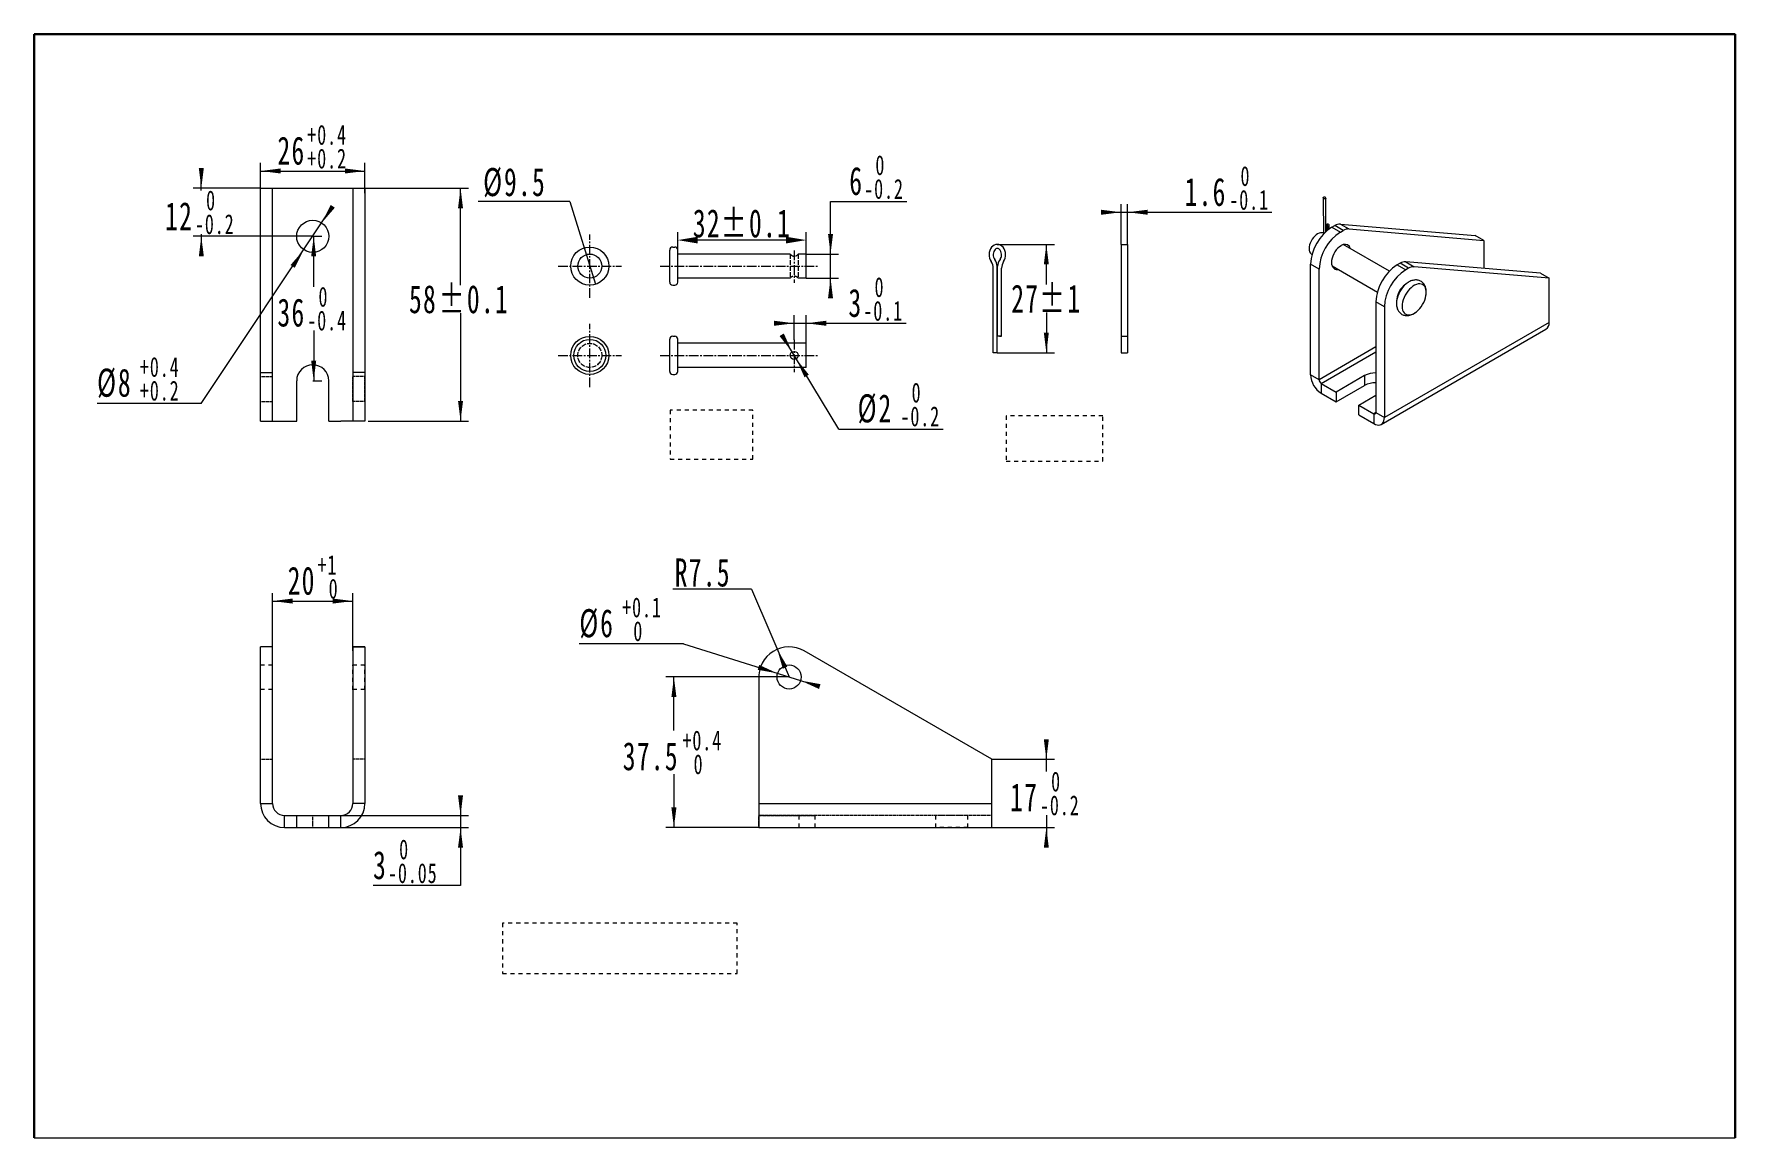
# Model space of a CAD drawing. Header units: millimetres. Extents: x -245 to 181, y 209 to 484.
import ezdxf

# ---------------------------------------------------------------- set-up
doc = ezdxf.new("R2010")
doc.units = ezdxf.units.MM
for name, pattern in [('ACAD_ISO02W100', [15, 12, -3]), ('HIDDEN', [0.2, 0.1, -0.1]), ('点画线', [18, 12, -2, 2, -2]), ('虚线', [2, 1, -1])]:
    doc.linetypes.add(name, pattern=pattern)
doc.layers.get('0').update_dxf_attribs({"lineweight": 18})
for name, color, linetype, lineweight in [('02___PRT_ALL_AXES', 7, 'Continuous', 18), ('EB0', 7, 'Continuous', 18), ('细实线层', 7, 'Continuous', 18)]:
    doc.layers.add(name, color=color, linetype=linetype, lineweight=lineweight)
doc.layers.add('DEFAULT_2', color=9, linetype='HIDDEN', lineweight=18, true_color=0x808080)
doc.layers.add('尺寸线层', color=3, linetype='Continuous', lineweight=18, true_color=0x00ff00)
doc.styles.add('标准', font='', dxfattribs={"width": 0.667})
doc.styles.get('标准').set_extended_font_data('仿宋_gb2312')
doc.dimstyles.new('标准', dxfattribs={"dimtxt": 7, "dimasz": 5, "dimexe": 2, "dimexo": 0, "dimtad": 1, "dimtih": 1, "dimtoh": 1, "dimdec": 1, "dimdsep": 46, "dimtxsty": '标准', "dimcen": 0, "dimdle": 3, "dimazin": 2, "dimtfac": 0.707107, "dimtdec": 3, "dimtmove": 0, "dimatfit": 3, "dimfxl": 1, "dimtolj": 1, "dimlwd": -1, "dimlwe": -1, "dimarcsym": 1})

# ---------------------------------------------------------------- blocks, each defined once
blk = doc.blocks.new('*X2')
at = {"color": 0, "attachment_point": 1, "line_spacing_factor": 1.15057, "style": '标准'}
for s, insert, char_height, width in [('\\T1.1;26', (-184.72, 419.19), 7, 140), ('\\T1.1;+0.4', (-177.29, 422.1), 4.95, 98.995), ('\\T1.1;+0.2', (-177.29, 416.18), 4.95, 98.995)]:
    blk.add_mtext(s, dxfattribs=dict(at, insert=insert, char_height=char_height, width=width))
blk = doc.blocks.new('*X1')
at = {"layer": '尺寸线层', "linetype": 'Continuous'}
for points in [[(-188.93, 450.25), (-183.93, 450.88), (-183.93, 449.63)], [(-162.93, 450.25), (-167.93, 450.88), (-167.93, 449.63)]]:
    blk.add_hatch(color=0, dxfattribs=at).paths.add_polyline_path(points, flags=0)
at = {"layer": '尺寸线层', "color": 0, "linetype": 'Continuous'}
for p, q in [((-188.93, 444.76), (-188.93, 452.25)), ((-162.93, 444.76), (-162.93, 452.25)), ((-188.93, 450.25), (-162.93, 450.25))]:
    blk.add_line(p, q, dxfattribs=at)
blk.add_blockref('*X2', (0, 39.65), dxfattribs=at)
blk = doc.blocks.new('*X4')
at = {"color": 0, "char_height": 7, "width": 140, "attachment_point": 1, "line_spacing_factor": 1.15057, "style": '标准'}
for s, insert in [('\\T1.1;58', (-151.96, 382.19)), ('\\T1.1;%%P0.1', (-144.53, 382.19))]:
    blk.add_mtext(s, dxfattribs=dict(at, insert=insert))
blk = doc.blocks.new('*X3')
at = {"layer": '尺寸线层', "linetype": 'Continuous'}
for points in [[(-139.12, 445.98), (-138.5, 440.98), (-139.75, 440.98)], [(-139.12, 387.98), (-138.5, 392.98), (-139.75, 392.98)]]:
    blk.add_hatch(color=0, dxfattribs=at).paths.add_polyline_path(points, flags=0)
at = {"layer": '尺寸线层', "color": 0, "linetype": 'Continuous'}
for p, q in [((-162.93, 445.98), (-137.12, 445.98)), ((-139.12, 421.84), (-139.12, 445.98)), ((-139.12, 414.84), (-139.12, 387.98)), ((-162.15, 387.98), (-137.12, 387.98))]:
    blk.add_line(p, q, dxfattribs=at)
blk.add_blockref('*X4', (0, 39.65), dxfattribs=at)
blk = doc.blocks.new('*X6')
at = {"color": 0, "attachment_point": 1, "line_spacing_factor": 1.15057, "style": '标准'}
for s, insert, char_height, width in [('\\T1.1;+1', (-174.75, 338.05), 4.95, 98.995), ('\\T1.1;20', (-182.18, 335.14), 7, 140), ('\\T1.1;0', (-171.97, 332.13), 4.95, 98.995)]:
    blk.add_mtext(s, dxfattribs=dict(at, insert=insert, char_height=char_height, width=width))
blk = doc.blocks.new('*X5')
at = {"layer": '尺寸线层', "linetype": 'Continuous'}
for points in [[(-185.93, 343.13), (-180.93, 343.76), (-180.93, 342.51)], [(-165.93, 343.13), (-170.93, 343.76), (-170.93, 342.51)]]:
    blk.add_hatch(color=0, dxfattribs=at).paths.add_polyline_path(points, flags=0)
at = {"layer": '尺寸线层', "color": 0, "linetype": 'Continuous'}
for p, q in [((-185.93, 330.72), (-185.93, 345.13)), ((-185.93, 343.13), (-165.93, 343.13)), ((-165.93, 330.72), (-165.93, 345.13))]:
    blk.add_line(p, q, dxfattribs=at)
blk.add_blockref('*X6', (0, 16.57), dxfattribs=at)
blk = doc.blocks.new('*X8')
at = {"color": 0, "attachment_point": 1, "line_spacing_factor": 1.15057, "style": '标准'}
for s, insert, char_height, width in [('\\T1.1;36', (-184.72, 418.51), 7, 140), ('\\T1.1;0', (-174.51, 421.41), 4.95, 98.995), ('\\T1.1;-0.4', (-177.29, 415.49), 4.95, 98.995)]:
    blk.add_mtext(s, dxfattribs=dict(at, insert=insert, char_height=char_height, width=width))
blk = doc.blocks.new('*X7')
at = {"layer": '尺寸线层', "linetype": 'Continuous'}
for points in [[(-175.69, 433.98), (-175.07, 428.98), (-176.32, 428.98)], [(-175.69, 397.98), (-175.07, 402.98), (-176.32, 402.98)]]:
    blk.add_hatch(color=0, dxfattribs=at).paths.add_polyline_path(points, flags=0)
at = {"layer": '尺寸线层', "color": 0, "linetype": 'Continuous'}
for p, q in [((-175.93, 433.98), (-173.69, 433.98)), ((-175.69, 421.41), (-175.69, 433.98)), ((-175.69, 410.54), (-175.69, 397.98)), ((-175.93, 397.98), (-173.69, 397.98))]:
    blk.add_line(p, q, dxfattribs=at)
blk.add_blockref('*X8', (0, 0), dxfattribs=at)
blk = doc.blocks.new('*X10')
at = {"color": 0, "attachment_point": 1, "line_spacing_factor": 1.15057, "style": '标准'}
for s, insert, char_height, width in [('\\T1.1;+0.4', (-218.97, 364.28), 4.95, 98.995), ('\\T1.1;%%C8', (-229.63, 361.38), 7, 140), ('\\T1.1;+0.2', (-218.97, 358.37), 4.95, 98.995)]:
    blk.add_mtext(s, dxfattribs=dict(at, insert=insert, char_height=char_height, width=width))
blk = doc.blocks.new('*X9')
at = {"layer": '尺寸线层'}
for points in [[(-173.72, 437.3), (-171.46, 441.81), (-170.42, 441.12)], [(-178.15, 430.65), (-181.45, 426.83), (-180.41, 426.14)]]:
    blk.add_hatch(color=0, dxfattribs=at).paths.add_polyline_path(points, flags=0)
at = {"layer": '尺寸线层', "color": 0}
for q in [(-172.05, 439.8), (-229.63, 392.34)]:
    blk.add_line((-203.68, 392.34), q, dxfattribs=at)
blk.add_blockref('*X10', (0, 39.65), dxfattribs=at)
blk = doc.blocks.new('*X12')
at = {"color": 0, "attachment_point": 1, "line_spacing_factor": 1.15057, "style": '标准'}
for s, insert, char_height, width in [('\\T1.1;%%C6', (-121.61, 324.56), 7, 140), ('\\T1.1;+0.1', (-110.95, 327.47), 4.95, 98.995), ('\\T1.1;0', (-108.17, 321.55), 4.95, 98.995)]:
    blk.add_mtext(s, dxfattribs=dict(at, insert=insert, char_height=char_height, width=width))
blk = doc.blocks.new('*X11')
at = {"layer": '尺寸线层'}
for points in [[(-60.16, 325.12), (-64.75, 327.21), (-65.12, 326.02)], [(-54.44, 323.33), (-49.48, 322.43), (-49.85, 321.24)]]:
    blk.add_hatch(color=0, dxfattribs=at).paths.add_polyline_path(points, flags=0)
at = {"layer": '尺寸线层', "color": 0}
for q in [(-109.54, 332.45), (-51.58, 322.43)]:
    blk.add_line((-83.59, 332.45), q, dxfattribs=at)
blk.add_blockref('*X12', (12.07, 16.57), dxfattribs=at)
blk = doc.blocks.new('*X14')
at = {"color": 0, "attachment_point": 1, "line_spacing_factor": 1.15057, "style": '标准'}
for s, insert, char_height, width in [('\\T1.1;0', (-202.49, 405.76), 4.95, 98.995), ('\\T1.1;12', (-212.7, 402.85), 7, 140), ('\\T1.1;-0.2', (-205.27, 399.84), 4.95, 98.995)]:
    blk.add_mtext(s, dxfattribs=dict(at, insert=insert, char_height=char_height, width=width))
blk = doc.blocks.new('*X13')
at = {"layer": '尺寸线层', "linetype": 'Continuous'}
for points in [[(-203.68, 445.98), (-203.05, 450.98), (-204.3, 450.98)], [(-203.68, 433.98), (-203.05, 428.98), (-204.3, 428.98)]]:
    blk.add_hatch(color=0, dxfattribs=at).paths.add_polyline_path(points, flags=0)
at = {"layer": '尺寸线层', "color": 0, "linetype": 'Continuous'}
for p, q in [((-203.68, 445.41), (-203.68, 448.98)), ((-188.93, 445.98), (-205.68, 445.98)), ((-175.93, 433.98), (-205.68, 433.98)), ((-203.68, 434.54), (-203.68, 430.98))]:
    blk.add_line(p, q, dxfattribs=at)
blk.add_blockref('*X14', (0, 39.65), dxfattribs=at)
blk = doc.blocks.new('*X16')
at = {"color": 0, "attachment_point": 1, "line_spacing_factor": 1.15057, "style": '标准'}
for s, insert, char_height, width in [('\\T1.1;0', (7.94, 300.66), 4.95, 98.995), ('\\T1.1;17', (-2.27, 297.75), 7, 140), ('\\T1.1;-0.2', (5.16, 294.74), 4.95, 98.995)]:
    blk.add_mtext(s, dxfattribs=dict(at, insert=insert, char_height=char_height, width=width))
blk = doc.blocks.new('*X15')
at = {"layer": '尺寸线层', "linetype": 'Continuous'}
for points in [[(6.76, 303.72), (7.38, 308.72), (6.13, 308.72)], [(6.76, 286.72), (7.38, 281.72), (6.13, 281.72)]]:
    blk.add_hatch(color=0, dxfattribs=at).paths.add_polyline_path(points, flags=0)
at = {"layer": '尺寸线层', "color": 0, "linetype": 'Continuous'}
for p, q in [((-6.8, 303.72), (8.76, 303.72)), ((6.76, 300.66), (6.76, 306.72)), ((-6.8, 286.72), (8.76, 286.72)), ((6.76, 289.79), (6.76, 283.72))]:
    blk.add_line(p, q, dxfattribs=at)
blk.add_blockref('*X16', (0, 0), dxfattribs=at)
blk = doc.blocks.new('*X17')
at = {"layer": '尺寸线层'}
blk.add_hatch(color=0, dxfattribs=at).paths.add_polyline_path([(-60.27, 331.13), (-57.72, 326.78), (-58.87, 326.29)], flags=0)
at = {"layer": '尺寸线层', "color": 0}
for q in [(-86.23, 346.07), (-57.3, 324.22)]:
    blk.add_line((-66.7, 346.07), q, dxfattribs=at)
at = {"layer": '尺寸线层', "color": 0, "insert": (-78.8, 350.2), "char_height": 7, "width": 22.2886, "attachment_point": 5, "line_spacing_factor": 1.15057, "style": '标准'}
blk.add_mtext('\\T1.1;R7.5', dxfattribs=at)
blk = doc.blocks.new('*X19')
at = {"color": 0, "attachment_point": 1, "line_spacing_factor": 1.15057, "style": '标准'}
for s, insert, char_height, width in [('\\T1.1;+0.4', (-95.94, 294.33), 4.95, 98.995), ('\\T1.1;37.5', (-110.8, 291.43), 7, 140), ('\\T1.1;0', (-93.16, 288.41), 4.95, 98.995)]:
    blk.add_mtext(s, dxfattribs=dict(at, insert=insert, char_height=char_height, width=width))
blk = doc.blocks.new('*X18')
at = {"layer": '尺寸线层', "linetype": 'Continuous'}
for points in [[(-85.99, 324.22), (-85.36, 319.22), (-86.61, 319.22)], [(-85.99, 286.72), (-85.36, 291.72), (-86.61, 291.72)]]:
    blk.add_hatch(color=0, dxfattribs=at).paths.add_polyline_path(points, flags=0)
at = {"layer": '尺寸线层', "color": 0, "linetype": 'Continuous'}
for p, q in [((-57.3, 324.22), (-87.99, 324.22)), ((-85.99, 310.91), (-85.99, 324.22)), ((-85.99, 300.04), (-85.99, 286.72)), ((-64.8, 286.72), (-87.99, 286.72))]:
    blk.add_line(p, q, dxfattribs=at)
blk.add_blockref('*X19', (12.07, 16.57), dxfattribs=at)
blk = doc.blocks.new('*X21')
at = {"color": 0, "attachment_point": 1, "line_spacing_factor": 1.15057, "style": '标准'}
for s, insert, char_height, width in [('\\T1.1;0', (-154.41, 267.2), 4.95, 98.995), ('\\T1.1;3', (-160.91, 264.3), 7, 140), ('\\T1.1;-0.05', (-157.19, 261.28), 4.9497, 98.995)]:
    blk.add_mtext(s, dxfattribs=dict(at, insert=insert, char_height=char_height, width=width))
blk = doc.blocks.new('*X20')
at = {"layer": '尺寸线层', "linetype": 'Continuous'}
for points in [[(-139.12, 289.72), (-138.5, 294.72), (-139.75, 294.72)], [(-139.12, 286.72), (-138.5, 281.72), (-139.75, 281.72)]]:
    blk.add_hatch(color=0, dxfattribs=at).paths.add_polyline_path(points, flags=0)
at = {"layer": '尺寸线层', "color": 0, "linetype": 'Continuous'}
for p, q in [((-139.12, 292.72), (-139.12, 272.28)), ((-168.93, 289.72), (-137.12, 289.72)), ((-168.93, 286.72), (-137.12, 286.72)), ((-139.12, 272.28), (-160.91, 272.28))]:
    blk.add_line(p, q, dxfattribs=at)
blk.add_blockref('*X21', (0, 16.57), dxfattribs=at)
blk = doc.blocks.new('*X23')
for points in [[(-80.04, 433.88), (-80.04, 432.21), (-85.04, 433.04)], [(-58.04, 433.88), (-58.04, 432.21), (-53.04, 433.04)]]:
    blk.add_hatch(color=0).paths.add_polyline_path(points, flags=0)
at = {"color": 0}
for p, q in [((-85.04, 430.56), (-85.04, 435.04)), ((-53.04, 429.56), (-53.04, 435.04)), ((-58.04, 433.04), (-80.04, 433.04))]:
    blk.add_line(p, q, dxfattribs=at)
at = {"color": 0, "insert": (-69.04, 437.17), "char_height": 7, "width": 38.2784, "attachment_point": 5, "line_spacing_factor": 1.15057, "style": '标准'}
blk.add_mtext('\\T1.1;32%%P0.1', dxfattribs=at)
blk = doc.blocks.new('*X25')
at = {"color": 0, "attachment_point": 1, "line_spacing_factor": 1.15057, "style": '标准'}
for s, insert, char_height, width in [('\\T1.1;0', (-36.03, 423.81), 4.95, 98.995), ('\\T1.1;3', (-42.53, 420.91), 7, 140), ('\\T1.1;-0.1', (-38.81, 417.9), 4.95, 98.995)]:
    blk.add_mtext(s, dxfattribs=dict(at, insert=insert, char_height=char_height, width=width))
blk = doc.blocks.new('*X24')
at = {"linetype": 'Continuous'}
for points in [[(-56.04, 412.32), (-61.04, 412.95), (-61.04, 411.7)], [(-53.04, 412.32), (-48.04, 412.95), (-48.04, 411.7)]]:
    blk.add_hatch(color=0, dxfattribs=at).paths.add_polyline_path(points, flags=0)
at = {"color": 0, "linetype": 'Continuous'}
for p, q in [((-56.04, 408.18), (-56.04, 414.32)), ((-53.04, 407.33), (-53.04, 414.32)), ((-59.04, 412.32), (-53.04, 412.32)), ((-53.04, 412.32), (-28.19, 412.32))]:
    blk.add_line(p, q, dxfattribs=at)
blk.add_blockref('*X25', (0, 0), dxfattribs=at)
blk = doc.blocks.new('*X27')
at = {"color": 0, "attachment_point": 1, "line_spacing_factor": 1.15057, "style": '标准'}
for s, insert, char_height, width in [('\\T1.1;0', (-26.8, 397.54), 4.95, 98.995), ('\\T1.1;%%C2', (-40.24, 394.64), 7, 140), ('\\T1.1;-0.2', (-29.58, 391.62), 4.95, 98.995)]:
    blk.add_mtext(s, dxfattribs=dict(at, insert=insert, char_height=char_height, width=width))
blk = doc.blocks.new('*X26')
for points in [[(-56.56, 405.19), (-59.69, 409.14), (-58.62, 409.79)], [(-55.53, 403.47), (-53.47, 398.87), (-52.4, 399.52)]]:
    blk.add_hatch(color=0).paths.add_polyline_path(points, flags=0)
at = {"color": 0}
for q in [(-58.12, 407.75), (-18.96, 385.95)]:
    blk.add_line((-44.91, 385.95), q, dxfattribs=at)
blk.add_blockref('*X27', (0, 0), dxfattribs=at)
blk = doc.blocks.new('*X29')
at = {"color": 0, "attachment_point": 1, "line_spacing_factor": 1.15057, "style": '标准'}
for s, insert, char_height, width in [('\\T1.1;0', (-35.82, 454.19), 4.95, 98.995), ('\\T1.1;6', (-42.31, 451.28), 7, 140), ('\\T1.1;-0.2', (-38.6, 448.27), 4.95, 98.995)]:
    blk.add_mtext(s, dxfattribs=dict(at, insert=insert, char_height=char_height, width=width))
blk = doc.blocks.new('*X28')
at = {"linetype": 'Continuous'}
for points in [[(-46.98, 429.56), (-47.61, 434.56), (-46.36, 434.56)], [(-46.98, 423.56), (-47.61, 418.56), (-46.36, 418.56)]]:
    blk.add_hatch(color=0, dxfattribs=at).paths.add_polyline_path(points, flags=0)
at = {"color": 0, "linetype": 'Continuous'}
for p, q in [((-46.98, 420.56), (-46.98, 442.69)), ((-46.98, 442.69), (-27.98, 442.69)), ((-53.04, 429.56), (-44.98, 429.56)), ((-53.04, 423.56), (-44.98, 423.56))]:
    blk.add_line(p, q, dxfattribs=at)
blk.add_blockref('*X29', (0, 0), dxfattribs=at)
blk = doc.blocks.new('*X30')
at = {"color": 0}
for q in [(-134.7, 442.69), (-105.52, 422.03)]:
    blk.add_line((-111.94, 442.69), q, dxfattribs=at)
at = {"color": 0, "insert": (-125.66, 447.35), "char_height": 7, "width": 27.1342, "attachment_point": 5, "line_spacing_factor": 1.15057, "style": '标准'}
blk.add_mtext('\\T1.1;%%C9.5', dxfattribs=at)
blk = doc.blocks.new('*X31')
at = {"linetype": 'Continuous'}
for points in [[(6.76, 431.97), (6.13, 426.97), (7.38, 426.97)], [(6.76, 404.97), (6.13, 409.97), (7.38, 409.97)]]:
    blk.add_hatch(color=0, dxfattribs=at).paths.add_polyline_path(points, flags=0)
at = {"color": 0, "linetype": 'Continuous'}
for p, q in [((-5.51, 431.97), (8.76, 431.97)), ((6.76, 421.97), (6.76, 431.97)), ((6.76, 414.97), (6.76, 404.97)), ((-5.51, 404.97), (8.76, 404.97))]:
    blk.add_line(p, q, dxfattribs=at)
at = {"color": 0, "linetype": 'Continuous', "insert": (6.76, 418.47), "char_height": 7, "width": 27.1342, "attachment_point": 5, "line_spacing_factor": 1.15057, "style": '标准'}
blk.add_mtext('\\T1.1;27%%P1', dxfattribs=at)
blk = doc.blocks.new('*X33')
at = {"color": 0, "attachment_point": 1, "line_spacing_factor": 1.15057, "style": '标准'}
for s, insert, char_height, width in [('\\T1.1;1.6', (41.18, 448.56), 7, 140), ('\\T1.1;0', (55.1, 451.47), 4.95, 98.995), ('\\T1.1;-0.1', (52.32, 445.55), 4.95, 98.995)]:
    blk.add_mtext(s, dxfattribs=dict(at, insert=insert, char_height=char_height, width=width))
blk = doc.blocks.new('*X32')
at = {"layer": '尺寸线层', "linetype": 'Continuous'}
for points in [[(25.39, 439.98), (20.39, 440.6), (20.39, 439.35)], [(26.99, 439.98), (31.99, 440.6), (31.99, 439.35)]]:
    blk.add_hatch(color=0, dxfattribs=at).paths.add_polyline_path(points, flags=0)
at = {"layer": '尺寸线层', "color": 0, "linetype": 'Continuous'}
for p, q in [((22.39, 439.98), (26.99, 439.98)), ((25.39, 431.97), (25.39, 441.98)), ((26.99, 431.97), (26.99, 441.98)), ((26.99, 439.98), (62.94, 439.98))]:
    blk.add_line(p, q, dxfattribs=at)
blk.add_blockref('*X33', (0, 0), dxfattribs=at)
blk = doc.blocks.new('1')
at = {"color": 7, "linetype": 'Continuous', "lineweight": 15}
for p, q in [((2.88, 10.6), (2.93, 1.5)), ((3.25, 10.88), (3.51, 10.32)), ((3.55, 2.12), (3.51, 10.32)), ((3.77, 4.03), (4.03, 3.47)), ((3.78, 2.33), (3.77, 4.03)), ((4.03, 2.54), (4.03, 3.47)), ((4.4, 2.82), (4.4, 3.75)), ((5.03, 3.22), (5.76, 3.64)), ((5.03, 3.22), (7.15, 2)), ((7.88, 2.42), (5.76, 3.64)), ((7.15, 2), (7.88, 2.42)), ((7.17, 4.02), (9.29, 2.8)), ((7.17, 4.02), (40.74, 1.17)), ((9.29, 2.8), (42.86, -0.06)), ((42.86, -0.06), (40.74, 1.17)), ((-0.01, -3.46), (0.09, -3.52)), ((19.36, -7.71), (7.88, -1.08)), ((42.86, -0.06), (42.86, -7.02)), ((1.85, -7.19), (-0.27, -5.96)), ((-0.27, -33.53), (-0.27, -5.96)), ((1.85, -34.76), (1.85, -7.19)), ((5.07, -6.39), (16.36, -12.91)), ((22.03, -5.74), (21.29, -6.17)), ((21.29, -6.17), (23.42, -7.39)), ((24.15, -6.97), (22.03, -5.74)), ((24.15, -6.97), (23.42, -7.39)), ((23.43, -5.37), (25.56, -6.59)), ((57, -8.22), (23.43, -5.37)), ((59.12, -9.45), (25.56, -6.59)), ((57, -8.22), (59.12, -9.45)), ((59.12, -20.47), (59.12, -9.45)), ((18.11, -16.58), (15.99, -15.35)), ((15.99, -15.35), (15.99, -42.92)), ((18.11, -16.58), (18.11, -44.15)), ((59.12, -20.47), (18.11, -44.15)), ((17.34, -45.86), (58.35, -22.18)), ((1.85, -34.76), (-0.27, -33.53)), ((13.16, -33.73), (6.09, -37.81)), ((13.16, -33.73), (13.16, -36.18)), ((2.37, -35.66), (6.09, -37.81)), ((2.37, -35.66), (2.37, -38.11)), ((2.37, -38.11), (6.09, -40.26)), ((6.09, -40.26), (13.16, -36.18)), ((6.09, -37.81), (6.09, -40.26)), ((11.75, -41.07), (15.99, -38.63)), ((11.75, -41.07), (15.47, -43.22)), ((11.75, -43.52), (11.75, -41.07)), ((11.75, -43.52), (15.47, -45.67)), ((15.47, -43.22), (15.47, -45.67)), ((15.99, -42.92), (18.11, -44.15))]:
    blk.add_line(p, q, dxfattribs=at)
at = {"linetype": 'Continuous', "lineweight": 15}
for p, q in [((15.99, -26.59), (1.85, -34.76)), ((2.37, -35.66), (15.99, -27.8))]:
    blk.add_line(p, q, dxfattribs=at)
at = {"color": 8, "linetype": 'Continuous', "lineweight": 15}
blk.add_line((15.99, -42.92), (15.47, -43.22), dxfattribs=at)
at = {"color": 7, "linetype": 'Continuous', "lineweight": 15}
for points in [[(3.51, 10.32), (3.32, 10.31), (3.13, 10.35), (2.99, 10.42), (2.9, 10.52), (2.89, 10.64), (2.95, 10.74), (3.08, 10.83), (3.25, 10.88)], [(2.93, 1.77), (2.86, 1.8), (2.55, 1.87), (2.22, 1.86), (1.86, 1.76), (1.49, 1.59), (1.13, 1.34), (0.77, 1.02), (0.43, 0.65), (0.13, 0.23), (-0.13, -0.23), (-0.34, -0.7), (-0.5, -1.18), (-0.59, -1.64), (-0.63, -2.09)], [(4.03, 3.47), (4.2, 3.52), (4.33, 3.61), (4.4, 3.71), (4.38, 3.83), (4.3, 3.93), (4.15, 4), (3.97, 4.04), (3.77, 4.03)], [(7.34, -1.36), (6.92, -1.64), (6.52, -2), (6.14, -2.43), (5.79, -2.91), (5.49, -3.42), (5.25, -3.96), (5.08, -4.5), (4.97, -5.03), (4.93, -5.54), (4.97, -6), (5.08, -6.4), (5.25, -6.74), (5.49, -7), (5.79, -7.17), (6.12, -7.25)], [(22.53, -16.48), (22.56, -16.96), (22.66, -17.4), (22.82, -17.79), (23.03, -18.1), (23.3, -18.35), (23.61, -18.52), (23.97, -18.61), (24.36, -18.61), (24.78, -18.54), (25.21, -18.38), (25.65, -18.14), (26.08, -17.84), (26.51, -17.46), (26.91, -17.03), (27.29, -16.55), (27.62, -16.03), (27.92, -15.49), (28.16, -14.93), (28.34, -14.36), (28.47, -13.8), (28.53, -13.26), (28.53, -12.76), (28.47, -12.29), (28.34, -11.88), (28.16, -11.53), (27.91, -11.25), (27.62, -11.04), (27.28, -10.91), (26.91, -10.86), (26.51, -10.9), (26.08, -11.01), (25.65, -11.21), (25.21, -11.48), (24.78, -11.82), (24.36, -12.23), (23.97, -12.68), (23.61, -13.18), (23.3, -13.72), (23.03, -14.27), (22.81, -14.84), (22.66, -15.4), (22.56, -15.95), (22.53, -16.48)], [(15.47, -45.67), (15.88, -45.87), (16.29, -45.99), (16.67, -46.03), (17.02, -45.99), (17.34, -45.86), (17.61, -45.65), (17.82, -45.37), (17.98, -45.02), (18.08, -44.61), (18.11, -44.15)]]:
    blk.add_lwpolyline(points, dxfattribs=at)
for centre, radius, start, end in [((11.18, -6.46), 11.47, 122.4534, 177.5466), ((13.31, -7.68), 11.47, 122.4534, 177.5466), ((7.08, 1.57), 2.46, 87.8536, 122.3217), ((9.2, 0.34), 2.46, 87.8536, 122.3217), ((0.83, -2.25), 1.47, 173.4861, 235.2284), ((8.29, -2.54), 1.52, 41.6799, 128.7295), ((27.45, -15.84), 11.47, 122.4534, 177.5466), ((29.57, -17.07), 11.47, 122.4534, 177.5466), ((23.34, -7.82), 2.46, 87.8536, 122.3217), ((25.46, -9.05), 2.46, 87.8536, 122.3217), ((27.9, -16.1), 6.82, 130.1699, 171.582), ((26.01, -15.01), 4.79, 124.0403, 175.965), ((57.3, -20.68), 1.83, 304.8612, 6.4509), ((5.42, -33.3), 5.7, 182.3869, 237.6131), ((15.86, -38.77), 5.72, 88.7276, 118.1686), ((2.98, -34.71), 1.13, 182.6055, 237.3945), ((15.88, -41.3), 5.8, 88.9312, 117.9649), ((15.67, -42.97), 0.322, 230.7967, 9.214)]:
    blk.add_arc(centre, radius, start, end, dxfattribs=at)
for points, knots in [([(28.49, -13.67), (28.52, -13.48), (28.56, -13.1), (28.55, -12.54), (28.47, -12.01), (28.32, -11.53), (28.12, -11.12), (27.86, -10.75), (27.54, -10.43), (27.15, -10.17), (26.74, -10), (26.31, -9.9), (25.86, -9.88), (25.4, -9.93), (24.94, -10.05), (24.46, -10.24), (23.99, -10.52), (23.68, -10.73), (23.53, -10.86), (23.53, -10.86)], [0, 0, 0, 0, 90.85312, 188.420367, 286.385191, 371.975528, 454.245617, 533.694237, 619.52298, 702.290789, 783.091098, 863.139689, 943.814458, 1026.519633, 1112.32365, 1201.640663, 1293.965269, 1388.076179, 1388.760986, 1388.760986, 1388.760986, 1388.760986]), ([(21.15, -15.1), (21.13, -15.27), (21.11, -15.49), (21.1, -15.71), (21.1, -15.76)], [0, 0, 0, 0, 148.87483, 197.420324, 197.420324, 197.420324, 197.420324]), ([(21.1, -15.76), (21.11, -15.87), (21.11, -16.16), (21.18, -16.61), (21.32, -17.09), (21.51, -17.5), (21.77, -17.88), (22.09, -18.21), (22.47, -18.47), (22.88, -18.65), (23.31, -18.76), (23.76, -18.79), (24.21, -18.75), (24.68, -18.63), (25.15, -18.44), (25.59, -18.2), (25.86, -18), (25.98, -17.91)], [0, 0, 0, 0, 55.083544, 155.066211, 243.285587, 328.083856, 409.907762, 498.382969, 583.615974, 666.696799, 748.907721, 831.626397, 916.313602, 1004.107989, 1095.508096, 1190.078912, 1265.515943, 1265.515943, 1265.515943, 1265.515943])]:
    blk.add_open_spline(points, degree=3, knots=knots, dxfattribs=at)
at = {"layer": 'EB0'}
for centre, radius, start, end in [((7.41, -2.39), 2.18, 8.7978, 23.1911), ((6.35, -5.68), 1.59, 261.5628, 277.6556)]:
    blk.add_arc(centre, radius, start, end, dxfattribs=at)

msp = doc.modelspace()

# ---------------------------------------------------------------- linework, layer by layer
at = {"color": 0, "linetype": 'Continuous'}
for p, q in [((-188.93, 387.98), (-188.93, 445.98)), ((-185.93, 387.98), (-185.93, 445.98)), ((-165.93, 445.98), (-165.93, 387.98)), ((-162.93, 445.98), (-162.93, 387.98)), ((-188.93, 400.04), (-185.93, 400.04)), ((-162.93, 400.04), (-165.93, 400.04)), ((-188.93, 387.98), (-182.93, 387.98)), ((-162.93, 387.98), (-168.93, 387.98)), ((-185.93, 331.72), (-188.93, 331.72)), ((-188.93, 292.72), (-188.93, 331.72)), ((-185.93, 292.72), (-185.93, 331.72)), ((-165.93, 331.72), (-162.93, 331.72)), ((-165.93, 331.72), (-165.93, 292.72)), ((-162.93, 331.72), (-162.93, 292.72)), ((-64.8, 324.72), (-64.8, 286.72)), ((-6.8, 286.72), (-6.8, 303.72)), ((-188.93, 292.72), (-185.93, 292.72)), ((-162.93, 292.72), (-165.93, 292.72)), ((-64.8, 292.72), (-6.8, 292.72)), ((-182.93, 286.72), (-182.93, 289.72)), ((-168.93, 286.72), (-168.93, 289.72)), ((-64.8, 286.72), (-6.8, 286.72))]:
    msp.add_line(p, q, dxfattribs=at)
at = {"color": 3, "linetype": '点画线', "ltscale": 0.2}
for p, q in [((-106.93, 418.68), (-106.93, 434.44)), ((-114.81, 426.56), (-99.05, 426.56)), ((-89.44, 426.56), (-50.01, 426.56)), ((-56.04, 430.42), (-56.04, 422.38)), ((-106.93, 396.44), (-106.93, 412.21)), ((-56.04, 408.18), (-56.04, 400.14)), ((-114.81, 404.32), (-99.05, 404.32)), ((-89.44, 404.33), (-50.01, 404.33))]:
    msp.add_line(p, q, dxfattribs=at)
for p, q in [((-86.29, 431.31), (-85.79, 431.31)), ((-87.04, 422.56), (-87.04, 430.56)), ((-85.04, 422.56), (-85.04, 430.56)), ((-57.04, 429.56), (-85.04, 429.56)), ((-53.04, 429.56), (-55.04, 429.56)), ((-53.04, 423.56), (-53.04, 429.56)), ((-5.51, 404.97), (-5.51, 426.51)), ((-5.37, 409.14), (-5.37, 426.51)), ((-57.04, 423.56), (-85.04, 423.56)), ((-53.04, 423.56), (-55.04, 423.56)), ((-6.47, 404.97), (-6.47, 426.08)), ((-4.41, 409.14), (-4.41, 426.08)), ((-86.29, 421.81), (-85.79, 421.81)), ((-87.04, 400.33), (-87.04, 408.33)), ((-86.29, 409.08), (-85.79, 409.08)), ((-85.04, 400.33), (-85.04, 408.33)), ((-53.04, 407.33), (-85.04, 407.33)), ((-53.04, 401.33), (-53.04, 407.33)), ((-4.41, 409.14), (-5.37, 409.14)), ((-53.04, 401.33), (-85.04, 401.33)), ((-5.51, 404.97), (-6.47, 404.97)), ((-86.29, 399.58), (-85.79, 399.58))]:
    msp.add_line(p, q)
at = {"linetype": 'ACAD_ISO02W100', "ltscale": 0.1}
for p, q in [((-57.04, 429.56), (-57.04, 423.56)), ((-55.04, 429.56), (-55.04, 423.56))]:
    msp.add_line(p, q, dxfattribs=at)
for centre, radius in [((-106.93, 426.56), 4.75), ((-106.93, 426.56), 3), ((-106.93, 404.32), 4.75), ((-106.93, 404.32), 4), ((-56.04, 404.33), 1)]:
    msp.add_circle(centre, radius)
msp.add_circle((-106.93, 404.32), 3, dxfattribs=at)
for centre, radius, start, end in [((-86.29, 430.56), 0.75, 90, 180), ((-85.79, 430.56), 0.75, 0, 90), ((-9.22, 426.08), 2.75, 0, 35.4437), ((-8.26, 426.51), 2.75, 360, 38.2463), ((-2.62, 426.51), 2.75, 141.7563, 180), ((-1.65, 426.08), 2.75, 144.5563, 180), ((-86.29, 422.56), 0.75, 180, 270), ((-85.79, 422.56), 0.75, 270, 360), ((-86.29, 408.33), 0.75, 90, 180), ((-85.79, 408.33), 0.75, 360, 90), ((-86.29, 400.33), 0.75, 180, 270), ((-85.79, 400.33), 0.75, 270, 360)]:
    msp.add_arc(centre, radius, start, end)
for centre, start, end in [((-56.04, 430.31), 216.8699, 323.1301), ((-56.04, 422.81), 36.8699, 143.1301)]:
    msp.add_arc(centre, 1.25, start, end, dxfattribs=at)
at = {"color": 0, "linetype": 'Continuous'}
for centre, radius, start, end in [((-182.93, 292.72), 6, 180, 270), ((-182.93, 292.72), 3, 180, 270), ((-168.93, 292.72), 6, 270, 0), ((-168.93, 292.72), 3, 270, 0)]:
    msp.add_arc(centre, radius, start, end, dxfattribs=at)
msp.add_ellipse((-5.44, 429.39), major_axis=(0, -2.58), ratio=0.8, start_param=0.843666, end_param=5.439519)
msp.add_open_spline([(-4.78, 428.22), (-4.72, 428.29), (-4.67, 428.37), (-4.55, 428.6), (-4.49, 428.77), (-4.41, 429.14), (-4.4, 429.34), (-4.43, 429.78), (-4.49, 430.02), (-4.67, 430.43), (-4.79, 430.59), (-5.04, 430.82), (-5.16, 430.89), (-5.39, 430.95), (-5.5, 430.94), (-5.73, 430.88), (-5.85, 430.81), (-6.1, 430.58), (-6.22, 430.41), (-6.4, 430), (-6.45, 429.76), (-6.48, 429.26), (-6.45, 429.01), (-6.32, 428.56), (-6.21, 428.36), (-6.1, 428.22)], degree=3, knots=[0, 0, 0, 0, 556.118176, 556.118176, 1480.457919, 1480.457919, 2404.797662, 2404.797662, 3600.158133, 3600.158133, 4795.518603, 4795.518603, 5990.879073, 5990.879073, 7186.239544, 7186.239544, 8381.600014, 8381.600014, 9576.960484, 9576.960484, 10772.320955, 10772.320955, 11967.681425, 11967.681425, 13144.041418, 13144.041418, 13144.041418, 13144.041418])
at = {"layer": '02___PRT_ALL_AXES', "color": 0, "linetype": 'HIDDEN'}
for p, q in [((-188.93, 399.08), (-185.93, 399.08)), ((-188.93, 392.88), (-188.93, 399.08)), ((-185.93, 392.88), (-185.93, 399.08)), ((-162.93, 399.08), (-165.93, 399.08)), ((-165.93, 392.88), (-165.93, 399.08)), ((-162.93, 392.88), (-162.93, 399.08)), ((-188.93, 392.88), (-185.93, 392.88)), ((-162.93, 392.88), (-165.93, 392.88)), ((-175.93, 286.72), (-175.93, 289.72)), ((-64.8, 286.72), (-64.8, 289.72)), ((-64.8, 289.72), (-50.8, 289.72)), ((-64.8, 286.72), (-50.8, 286.72))]:
    msp.add_line(p, q, dxfattribs=at)
at = {"layer": '02___PRT_ALL_AXES', "color": 0, "linetype": 'Continuous'}
for p, q in [((-179.93, 387.98), (-179.93, 397.98)), ((-171.93, 387.98), (-171.93, 397.98)), ((-182.93, 387.98), (-179.93, 387.98)), ((-171.93, 387.98), (-168.93, 387.98)), ((-182.93, 289.72), (-168.93, 289.72)), ((-182.93, 286.72), (-168.93, 286.72)), ((-179.93, 286.72), (-179.93, 289.72)), ((-171.93, 286.72), (-171.93, 289.72))]:
    msp.add_line(p, q, dxfattribs=at)
at = {"layer": '02___PRT_ALL_AXES', "color": 0, "linetype": 'HIDDEN', "ltscale": 10}
for p, q in [((-188.93, 321.02), (-188.93, 327.22)), ((-188.93, 327.22), (-185.93, 327.22)), ((-185.93, 321.02), (-185.93, 327.22)), ((-165.93, 321.02), (-165.93, 327.22)), ((-165.93, 327.22), (-162.93, 327.22)), ((-162.93, 321.02), (-162.93, 327.22)), ((-188.93, 321.22), (-185.93, 321.22)), ((-165.93, 321.22), (-162.93, 321.22)), ((-54.8, 286.72), (-54.8, 289.72)), ((-50.8, 286.72), (-50.8, 289.72)), ((-12.8, 289.72), (-20.8, 289.72)), ((-20.8, 286.72), (-20.8, 289.72)), ((-12.8, 286.72), (-20.8, 286.72)), ((-12.8, 286.72), (-12.8, 289.72))]:
    msp.add_line(p, q, dxfattribs=at)
at = {"layer": '02___PRT_ALL_AXES', "color": 0, "linetype": 'Continuous'}
msp.add_circle((-175.93, 433.98), 4, dxfattribs=at)
msp.add_arc((-175.93, 397.98), 4, 0, 180, dxfattribs=at)
at = {"layer": 'DEFAULT_2', "color": 0, "linetype": 'HIDDEN'}
for p, q in [((-188.93, 303.72), (-185.93, 303.72)), ((-162.93, 303.72), (-165.93, 303.72)), ((-6.8, 289.72), (-64.8, 289.72))]:
    msp.add_line(p, q, dxfattribs=at)
at = {"layer": 'EB0'}
for p, q in [((-188.93, 445.98), (-162.93, 445.98)), ((25.39, 431.97), (26.99, 431.97)), ((25.39, 431.97), (25.39, 404.97)), ((26.99, 431.97), (26.99, 404.97)), ((-4.89, 409.14), (-4.41, 409.14)), ((25.39, 409.14), (26.99, 409.14)), ((25.39, 404.97), (26.99, 404.97)), ((-185.93, 331.72), (-188.93, 331.72)), ((-162.93, 331.72), (-165.93, 331.72)), ((-6.8, 303.72), (-53.54, 330.73)), ((-245.28, 209.45), (178.32, 209.45))]:
    msp.add_line(p, q, dxfattribs=at)
at = {"layer": 'EB0', "linetype": '虚线'}
for points in [[(-86.96, 390.66), (-86.96, 378.51), (-66.3, 378.51), (-66.3, 390.66)], [(-3.28, 389.28), (-3.28, 377.99), (20.85, 377.99), (20.85, 389.28)], [(-128.7, 262.88), (-128.7, 250.39), (-70.23, 250.39), (-70.23, 262.88)]]:
    msp.add_lwpolyline(points, close=True, dxfattribs=at)
at = {"layer": 'EB0'}
msp.add_circle((-57.3, 324.22), 3, dxfattribs=at)
msp.add_arc((-57.3, 324.22), 7.52, 59.9789, 183.7814, dxfattribs=at)
at = {"layer": '细实线层', "linetype": 'Continuous', "lineweight": 30}
for p, q in [((-245.28, 484.32), (-245.28, 209.45)), ((178.32, 484.32), (-245.28, 484.32)), ((178.32, 209.45), (178.32, 484.32)), ((178.32, 209.45), (178.32, 274.05)), ((178.32, 274.05), (178.32, 252.52)), ((178.32, 209.45), (178.32, 263.29))]:
    msp.add_line(p, q, dxfattribs=at)

# ---------------------------------------------------------------- block references
at = {"layer": 'EB0'}
msp.add_blockref('1', (72.83, 433.01), dxfattribs=at)

# ---------------------------------------------------------------- dimensions: what is measured, and where the dimension line sits
at = {"color": 3}
for base, p1, p2, override, picture, middle in [((-46.98, 429.56), (-53.04, 423.56), (-53.04, 429.56), {"dimsah": 1, "dimtol": 1, "dimtp": 0, "dimtm": 0.2}, '*X28', (-46.98, 442.69)), ((6.76, 431.97), (-5.51, 404.97), (-5.51, 431.97), {"dimpost": '%%P1\\X', "dimsah": 1}, '*X31', (6.76, 418.47))]:
    dim = msp.add_linear_dim(base=base, p1=p1, p2=p2, angle=90, dimstyle='标准', override=override, dxfattribs=at)
    dim.commit()
    dim.dimension.update_dxf_attribs({"geometry": picture, "text_midpoint": middle})
for p1, p2, override, picture, middle in [((-105.52, 422.03), (-108.34, 431.1), {"dimpost": '%%C<>\\X', "dimsah": 1, "dimtmove": 0, "dimatfit": 1}, '*X30', (-111.94, 442.69)), ((-56.56, 405.19), (-55.53, 403.47), {"dimpost": '%%C<>\\X', "dimsah": 1, "dimtol": 1, "dimtp": 0, "dimtm": 0.2, "dimtmove": 0, "dimatfit": 1}, '*X26', (-44.91, 385.95))]:
    dim = msp.add_diameter_dim_2p(p1=p1, p2=p2, dimstyle='标准', override=override, dxfattribs=at)
    dim.commit()
    dim.dimension.update_dxf_attribs({"geometry": picture, "text_midpoint": middle, "dimtype": 163})
dim = msp.add_linear_dim(base=(-85.04, 433.04), p1=(-53.04, 429.56), p2=(-85.04, 430.56), text='32%%P0.1', dimstyle='标准', override={"dimsah": 1}, dxfattribs=at)
dim.commit()
dim.dimension.update_dxf_attribs({"geometry": '*X23', "text_midpoint": (-69.04, 433.04)})
dim = msp.add_linear_dim(base=(-53.04, 412.32), p1=(-56.04, 408.18), p2=(-53.04, 407.33), angle=0, dimstyle='标准', override={"dimsah": 1, "dimtol": 1, "dimtp": 0, "dimtm": 0.1, "dimtmove": 2}, dxfattribs=at)
dim.commit()
dim.dimension.update_dxf_attribs({"geometry": '*X24', "text_midpoint": (-35.36, 412.32), "dimtype": 160})
at = {"layer": '尺寸线层', "linetype": 'Continuous'}
dim = msp.add_linear_dim(base=(-162.93, 450.25), p1=(-188.93, 444.76), p2=(-162.93, 444.76), dimstyle='标准', override={"dimsah": 1, "dimtol": 1, "dimtp": 0.2, "dimtm": -0.4}, dxfattribs=at)
dim.commit()
dim.dimension.update_dxf_attribs({"geometry": '*X1', "text_midpoint": (-175.69, 450.25), "dimtype": 160})
at = {"layer": '尺寸线层'}
for base, p1, p2, override, picture, middle in [((-203.68, 433.98), (-188.93, 445.98), (-175.93, 433.98), {"dimsah": 1, "dimtol": 1, "dimtp": -0.2, "dimtm": 0}, '*X13', (-203.68, 439.98)), ((-175.69, 397.98), (-175.93, 433.98), (-175.93, 397.98), {"dimsah": 1, "dimtol": 1, "dimtp": -0.4, "dimtm": 0}, '*X7', (-175.69, 415.98)), ((-85.99, 286.72), (-57.3, 324.22), (-64.8, 286.72), {"dimsah": 1, "dimtol": 1, "dimtp": 0.4, "dimtm": 0, "dimarcsym": 0}, '*X18', (-85.99, 305.47)), ((6.76, 286.72), (-6.8, 303.72), (-6.8, 286.72), {"dimsah": 1, "dimtol": 1, "dimtp": -0.2, "dimtm": 0, "dimarcsym": 0}, '*X15', (6.76, 295.22))]:
    dim = msp.add_linear_dim(base=base, p1=p1, p2=p2, angle=270, dimstyle='标准', override=override, dxfattribs=at)
    dim.commit()
    dim.dimension.update_dxf_attribs({"geometry": picture, "text_midpoint": middle})
for base, p1, p2, override, picture, middle in [((26.99, 439.98), (25.39, 431.97), (26.99, 431.97), {"dimsah": 1, "dimtol": 1, "dimtp": 0, "dimtm": 0.1, "dimarcsym": 0}, '*X32', (52.06, 439.98)), ((-165.93, 343.13), (-185.93, 330.72), (-165.93, 330.72), {"dimsah": 1, "dimtol": 1, "dimtp": 1, "dimtm": 0}, '*X5', (-175.93, 343.13))]:
    dim = msp.add_linear_dim(base=base, p1=p1, p2=p2, dimstyle='标准', override=override, dxfattribs=at)
    dim.commit()
    dim.dimension.update_dxf_attribs({"geometry": picture, "text_midpoint": middle})
at = {"layer": '尺寸线层', "linetype": 'Continuous'}
dim = msp.add_linear_dim(base=(-139.12, 387.98), p1=(-162.93, 445.98), p2=(-162.15, 387.98), angle=270, dimstyle='标准', override={"dimsah": 1, "dimtol": 1, "dimtp": 0.1, "dimtm": -0.1, "dimtfac": 1}, dxfattribs=at)
dim.commit()
dim.dimension.update_dxf_attribs({"geometry": '*X3', "text_midpoint": (-139.12, 418.34), "dimtype": 160})
at = {"layer": '尺寸线层'}
for p1, p2, override, picture, middle in [((-173.72, 437.3), (-178.15, 430.65), {"dimpost": '%%C<>\\X', "dimsah": 1, "dimtol": 1, "dimtp": 0.2, "dimtm": -0.4, "dimtmove": 0, "dimatfit": 1}, '*X9', (-203.68, 392.34)), ((-54.44, 323.33), (-60.16, 325.12), {"dimpost": '%%C<>\\X', "dimsah": 1, "dimtol": 1, "dimtp": 0.1, "dimtm": 0, "dimtmove": 0, "dimatfit": 1, "dimarcsym": 0}, '*X11', (-83.59, 332.45))]:
    dim = msp.add_diameter_dim_2p(p1=p1, p2=p2, dimstyle='标准', override=override, dxfattribs=at)
    dim.commit()
    dim.dimension.update_dxf_attribs({"geometry": picture, "text_midpoint": middle, "dimtype": 163})
dim = msp.add_radius_dim(center=(-57.3, 324.22), mpoint=(-60.27, 331.13), dimstyle='标准', override={"dimpost": 'R<>\\X', "dimsah": 1, "dimarcsym": 0}, dxfattribs=at)
dim.commit()
dim.dimension.update_dxf_attribs({"geometry": '*X17', "text_midpoint": (-78.8, 346.07)})
dim = msp.add_linear_dim(base=(-139.12, 286.72), p1=(-168.93, 289.72), p2=(-168.93, 286.72), angle=270, dimstyle='标准', override={"dimsah": 1, "dimtol": 1, "dimtp": -0.05, "dimtm": 0, "dimarcsym": 0}, dxfattribs=at)
dim.commit()
dim.dimension.update_dxf_attribs({"geometry": '*X20', "text_midpoint": (-139.12, 272.28), "dimtype": 160})

doc.saveas('drawing.dxf')
